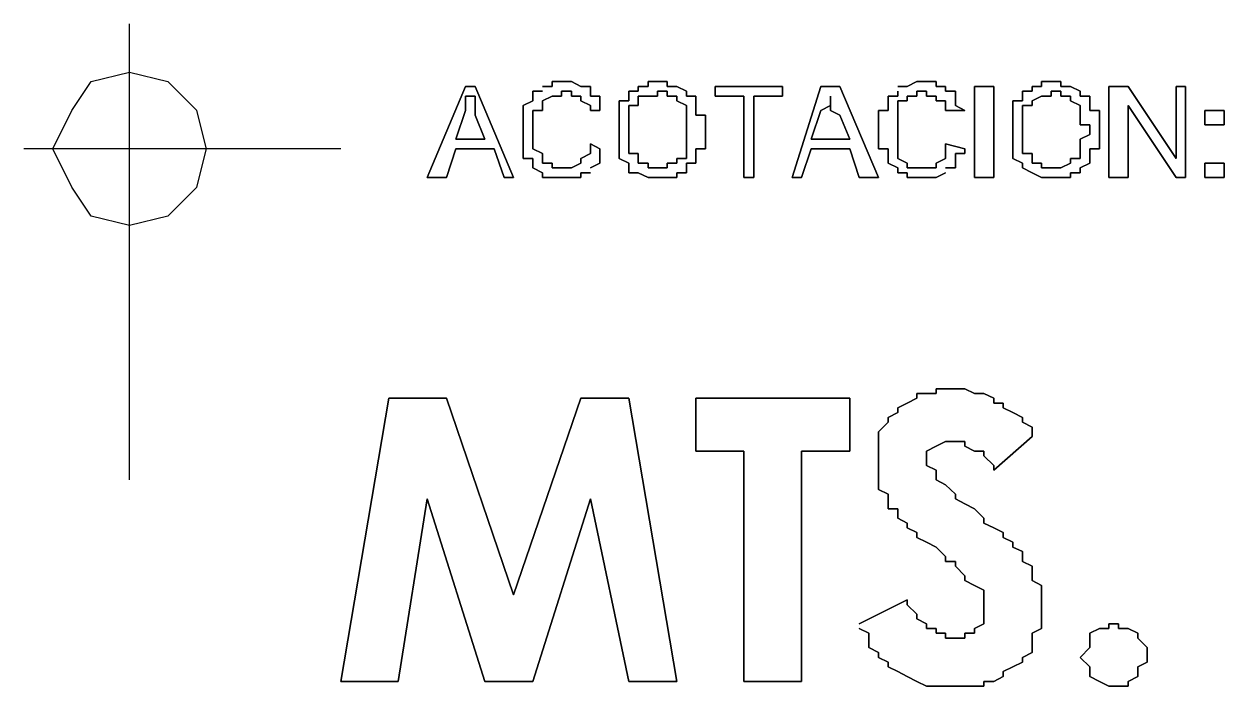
# Model space of a CAD drawing. Header units: metres. Extents: x 2.9 to 42.8, y 1.7 to 28.7.
# Drawn here: x 37.8037 to 38.2446, y 3.7483 to 3.9917 of the extents above; entities that cross this region are included whole.
import ezdxf

# ---------------------------------------------------------------- set-up
doc = ezdxf.new("R2010")
doc.units = ezdxf.units.M
doc.layers.add('AMARILLO', color=2, linetype='Continuous')
doc.layers.add('NEGRO', color=7, linetype='Continuous')

msp = doc.modelspace()

# ---------------------------------------------------------------- linework, layer by layer
at = {"layer": 'AMARILLO', "lineweight": -3}
for points in [[(37.8425, 3.8241), (37.8425, 3.9917)], [(37.8284, 3.9705), (37.8425, 3.974)], [(37.8425, 3.974), (37.8566, 3.9705)], [(37.8213, 3.9599), (37.8284, 3.9705)], [(37.8566, 3.9705), (37.8672, 3.9599)], [(37.8213, 3.9317), (37.8143, 3.9458), (37.8213, 3.9599)], [(37.8672, 3.9317), (37.8707, 3.9458), (37.8672, 3.9599)], [(37.9201, 3.9458), (37.8037, 3.9458)], [(37.8284, 3.9211), (37.8213, 3.9317)], [(37.8672, 3.9317), (37.8566, 3.9211)], [(37.8425, 3.9176), (37.8284, 3.9211)], [(37.8566, 3.9211), (37.8425, 3.9176)]]:
    msp.add_lwpolyline(points, dxfattribs=at)
at = {"layer": 'NEGRO', "lineweight": -3}
for points in [[(37.9659, 3.9687), (37.9518, 3.9352), (37.9659, 3.9687)], [(37.9695, 3.9687), (37.9659, 3.9687), (37.9695, 3.9687)], [(37.9836, 3.9352), (37.9695, 3.9687), (37.9836, 3.9352)], [(37.9977, 3.9687), (37.9942, 3.9687), (37.9977, 3.9687)], [(38.0012, 3.9705), (37.9977, 3.9705), (38.0012, 3.9705)], [(37.9977, 3.9705), (37.9977, 3.9687), (37.9977, 3.9705)], [(38.0048, 3.9705), (38.0012, 3.9705), (38.0048, 3.9705)], [(38.0083, 3.9687), (38.0048, 3.9705), (38.0083, 3.9687)], [(38.0118, 3.9687), (38.0083, 3.9687), (38.0118, 3.9687)], [(38.0118, 3.967), (38.0118, 3.9687), (38.0118, 3.967)], [(38.033, 3.9687), (38.0294, 3.9687), (38.033, 3.9687)], [(38.0294, 3.9687), (38.0294, 3.967), (38.0294, 3.9687)], [(38.0365, 3.9705), (38.033, 3.9705), (38.0365, 3.9705)], [(38.033, 3.9705), (38.033, 3.9687), (38.033, 3.9705)], [(38.04, 3.9705), (38.0365, 3.9705), (38.04, 3.9705)], [(38.04, 3.9687), (38.04, 3.9705), (38.04, 3.9687)], [(38.0436, 3.9687), (38.04, 3.9687), (38.0436, 3.9687)], [(38.0471, 3.967), (38.0436, 3.9687), (38.0471, 3.967)], [(38.0824, 3.9687), (38.0577, 3.9687), (38.0824, 3.9687)], [(38.0577, 3.9687), (38.0577, 3.9652), (38.0577, 3.9687)], [(38.0824, 3.9652), (38.0824, 3.9687), (38.0824, 3.9652)], [(38.0965, 3.9687), (38.0859, 3.9352), (38.0965, 3.9687)], [(38.1035, 3.9687), (38.0965, 3.9687), (38.1035, 3.9687)], [(38.1176, 3.9352), (38.1035, 3.9687), (38.1176, 3.9352)], [(38.1282, 3.9687), (38.1247, 3.9687), (38.1282, 3.9687)], [(38.1318, 3.9705), (38.1282, 3.9687), (38.1318, 3.9705)], [(38.1353, 3.9705), (38.1318, 3.9705), (38.1353, 3.9705)], [(38.1388, 3.9705), (38.1353, 3.9705), (38.1388, 3.9705)], [(38.1388, 3.9687), (38.1388, 3.9705), (38.1388, 3.9687)], [(38.1423, 3.9687), (38.1388, 3.9687), (38.1423, 3.9687)], [(38.1423, 3.967), (38.1423, 3.9687), (38.1423, 3.967)], [(38.16, 3.9687), (38.1529, 3.9687), (38.16, 3.9687)], [(38.1529, 3.9687), (38.1529, 3.9352), (38.1529, 3.9687)], [(38.16, 3.9352), (38.16, 3.9687), (38.16, 3.9352)], [(38.1776, 3.9687), (38.1741, 3.9687), (38.1776, 3.9687)], [(38.1741, 3.9687), (38.1741, 3.967), (38.1741, 3.9687)], [(38.1811, 3.9705), (38.1776, 3.9705), (38.1811, 3.9705)], [(38.1776, 3.9705), (38.1776, 3.9687), (38.1776, 3.9705)], [(38.1847, 3.9705), (38.1811, 3.9705), (38.1847, 3.9705)], [(38.1847, 3.9687), (38.1847, 3.9705), (38.1847, 3.9687)], [(38.1882, 3.9687), (38.1847, 3.9687), (38.1882, 3.9687)], [(38.1917, 3.967), (38.1882, 3.9687), (38.1917, 3.967)], [(38.2094, 3.9687), (38.2023, 3.9687), (38.2094, 3.9687)], [(38.2023, 3.9687), (38.2023, 3.9352), (38.2023, 3.9687)], [(38.227, 3.9423), (38.2094, 3.9687), (38.227, 3.9423)], [(38.2305, 3.9687), (38.227, 3.9687), (38.2305, 3.9687)], [(38.227, 3.9687), (38.227, 3.9423), (38.227, 3.9687)], [(38.2305, 3.9352), (38.2305, 3.9687), (38.2305, 3.9352)], [(37.9659, 3.9635), (37.9659, 3.9652), (37.9659, 3.9635)], [(37.9659, 3.9652), (37.9695, 3.9652), (37.9659, 3.9652)], [(37.9695, 3.9652), (37.9695, 3.9635), (37.9695, 3.9652)], [(37.9942, 3.967), (37.9906, 3.967), (37.9942, 3.967)], [(37.9906, 3.967), (37.9906, 3.9652), (37.9906, 3.967)], [(37.9906, 3.9652), (37.9906, 3.9635), (37.9906, 3.9652)], [(37.9942, 3.9635), (37.9977, 3.9652), (37.9942, 3.9635)], [(37.9977, 3.9652), (38.0012, 3.9652), (37.9977, 3.9652)], [(38.0012, 3.9652), (38.0012, 3.967), (38.0012, 3.9652)], [(38.0012, 3.967), (38.0048, 3.967), (38.0012, 3.967)], [(38.0048, 3.967), (38.0048, 3.9652), (38.0048, 3.967)], [(38.0048, 3.9652), (38.0083, 3.9652), (38.0048, 3.9652)], [(38.0083, 3.9652), (38.0083, 3.9635), (38.0083, 3.9652)], [(38.0118, 3.9652), (38.0118, 3.967), (38.0118, 3.9652)], [(38.0153, 3.9652), (38.0118, 3.9652), (38.0153, 3.9652)], [(38.0153, 3.9635), (38.0153, 3.9652), (38.0153, 3.9635)], [(38.0294, 3.967), (38.0259, 3.967), (38.0294, 3.967)], [(38.0259, 3.967), (38.0259, 3.9652), (38.0259, 3.967)], [(38.0259, 3.9652), (38.0259, 3.9635), (38.0259, 3.9652)], [(38.0294, 3.9635), (38.0294, 3.9652), (38.0294, 3.9635)], [(38.0294, 3.9652), (38.033, 3.9652), (38.0294, 3.9652)], [(38.033, 3.9652), (38.0365, 3.9652), (38.033, 3.9652)], [(38.0365, 3.9652), (38.0365, 3.967), (38.0365, 3.9652)], [(38.0365, 3.967), (38.04, 3.967), (38.0365, 3.967)], [(38.04, 3.967), (38.04, 3.9652), (38.04, 3.967)], [(38.04, 3.9652), (38.0436, 3.9652), (38.04, 3.9652)], [(38.0436, 3.9652), (38.0436, 3.9635), (38.0436, 3.9652)], [(38.0471, 3.9652), (38.0471, 3.967), (38.0471, 3.9652)], [(38.0506, 3.9652), (38.0471, 3.9652), (38.0506, 3.9652)], [(38.0506, 3.9635), (38.0506, 3.9652), (38.0506, 3.9635)], [(38.0577, 3.9652), (38.0682, 3.9652), (38.0577, 3.9652)], [(38.0682, 3.9652), (38.0682, 3.9352), (38.0682, 3.9652)], [(38.0718, 3.9352), (38.0718, 3.9652), (38.0718, 3.9352)], [(38.0718, 3.9652), (38.0824, 3.9652), (38.0718, 3.9652)], [(38.1, 3.9635), (38.1, 3.9652), (38.1, 3.9635)], [(38.1, 3.9652), (38.1, 3.9635), (38.1, 3.9652)], [(38.1247, 3.9652), (38.1212, 3.9652), (38.1247, 3.9652)], [(38.1212, 3.9652), (38.1212, 3.9635), (38.1212, 3.9652)], [(38.1247, 3.967), (38.1247, 3.9652), (38.1247, 3.967)], [(38.1282, 3.9635), (38.1282, 3.9652), (38.1282, 3.9635)], [(38.1282, 3.9652), (38.1318, 3.9652), (38.1282, 3.9652)], [(38.1318, 3.9652), (38.1318, 3.967), (38.1318, 3.9652)], [(38.1318, 3.967), (38.1353, 3.967), (38.1318, 3.967)], [(38.1353, 3.967), (38.1353, 3.9652), (38.1353, 3.967)], [(38.1353, 3.9652), (38.1388, 3.9652), (38.1353, 3.9652)], [(38.1388, 3.9652), (38.1388, 3.9635), (38.1388, 3.9652)], [(38.1459, 3.967), (38.1423, 3.967), (38.1459, 3.967)], [(38.1459, 3.9652), (38.1459, 3.967), (38.1459, 3.9652)], [(38.1459, 3.9635), (38.1459, 3.9652), (38.1459, 3.9635)], [(38.1741, 3.967), (38.1706, 3.967), (38.1741, 3.967)], [(38.1706, 3.967), (38.1706, 3.9652), (38.1706, 3.967)], [(38.1706, 3.9652), (38.1706, 3.9635), (38.1706, 3.9652)], [(38.1741, 3.9635), (38.1776, 3.9652), (38.1741, 3.9635)], [(38.1776, 3.9652), (38.1811, 3.9652), (38.1776, 3.9652)], [(38.1811, 3.9652), (38.1811, 3.967), (38.1811, 3.9652)], [(38.1811, 3.967), (38.1847, 3.967), (38.1811, 3.967)], [(38.1847, 3.967), (38.1847, 3.9652), (38.1847, 3.967)], [(38.1847, 3.9652), (38.1882, 3.9652), (38.1847, 3.9652)], [(38.1882, 3.9652), (38.1882, 3.9635), (38.1882, 3.9652)], [(38.1917, 3.9652), (38.1917, 3.967), (38.1917, 3.9652)], [(38.1953, 3.9652), (38.1917, 3.9652), (38.1953, 3.9652)], [(38.1953, 3.9635), (38.1953, 3.9652), (38.1953, 3.9635)], [(37.9624, 3.9493), (37.9659, 3.9599), (37.9624, 3.9493)], [(37.9659, 3.9617), (37.9659, 3.9635), (37.9659, 3.9617)], [(37.9659, 3.9599), (37.9659, 3.9617), (37.9659, 3.9599)], [(37.9695, 3.9635), (37.9695, 3.9617), (37.9695, 3.9635)], [(37.9695, 3.9617), (37.9695, 3.9599), (37.9695, 3.9617)], [(37.9695, 3.9599), (37.9695, 3.9582), (37.9695, 3.9599)], [(37.9906, 3.9635), (37.9871, 3.9617), (37.9906, 3.9635)], [(37.9871, 3.9617), (37.9871, 3.9599), (37.9871, 3.9617)], [(37.9871, 3.9599), (37.9871, 3.9582), (37.9871, 3.9599)], [(37.9906, 3.9582), (37.9906, 3.9599), (37.9906, 3.9582)], [(37.9906, 3.9599), (37.9942, 3.9599), (37.9906, 3.9599)], [(37.9942, 3.9617), (37.9942, 3.9635), (37.9942, 3.9617)], [(37.9942, 3.9599), (37.9942, 3.9617), (37.9942, 3.9599)], [(38.0083, 3.9635), (38.0118, 3.9617), (38.0083, 3.9635)], [(38.0118, 3.9617), (38.0118, 3.9599), (38.0118, 3.9617)], [(38.0118, 3.9599), (38.0153, 3.9599), (38.0118, 3.9599)], [(38.0153, 3.9617), (38.0153, 3.9635), (38.0153, 3.9617)], [(38.0153, 3.9599), (38.0153, 3.9617), (38.0153, 3.9599)], [(38.0259, 3.9635), (38.0224, 3.9635), (38.0259, 3.9635)], [(38.0224, 3.9635), (38.0224, 3.9617), (38.0224, 3.9635)], [(38.0224, 3.9617), (38.0224, 3.9599), (38.0224, 3.9617)], [(38.0224, 3.9599), (38.0224, 3.9582), (38.0224, 3.9599)], [(38.0259, 3.9599), (38.0259, 3.9617), (38.0259, 3.9599)], [(38.0259, 3.9617), (38.0294, 3.9617), (38.0259, 3.9617)], [(38.0259, 3.9582), (38.0259, 3.9599), (38.0259, 3.9582)], [(38.0294, 3.9617), (38.0294, 3.9635), (38.0294, 3.9617)], [(38.0436, 3.9635), (38.0471, 3.9617), (38.0436, 3.9635)], [(38.0471, 3.9617), (38.0471, 3.9599), (38.0471, 3.9617)], [(38.0471, 3.9599), (38.0471, 3.9582), (38.0471, 3.9599)], [(38.0506, 3.9617), (38.0506, 3.9635), (38.0506, 3.9617)], [(38.0506, 3.9599), (38.0506, 3.9617), (38.0506, 3.9599)], [(38.0506, 3.9582), (38.0506, 3.9599), (38.0506, 3.9582)], [(38.0929, 3.9493), (38.0965, 3.9599), (38.0929, 3.9493)], [(38.0965, 3.9599), (38.1, 3.9617), (38.0965, 3.9599)], [(38.1, 3.9617), (38.1, 3.9635), (38.1, 3.9617)], [(38.1, 3.9635), (38.1, 3.9617), (38.1, 3.9635)], [(38.1, 3.9617), (38.1, 3.9599), (38.1, 3.9617)], [(38.1, 3.9599), (38.1035, 3.9582), (38.1, 3.9599)], [(38.1212, 3.9599), (38.1176, 3.9599), (38.1212, 3.9599)], [(38.1176, 3.9599), (38.1176, 3.9582), (38.1176, 3.9599)], [(38.1212, 3.9635), (38.1212, 3.9617), (38.1212, 3.9635)], [(38.1212, 3.9617), (38.1212, 3.9599), (38.1212, 3.9617)], [(38.1247, 3.9617), (38.1247, 3.9635), (38.1247, 3.9617)], [(38.1247, 3.9635), (38.1282, 3.9635), (38.1247, 3.9635)], [(38.1247, 3.9599), (38.1247, 3.9617), (38.1247, 3.9599)], [(38.1247, 3.9582), (38.1247, 3.9599), (38.1247, 3.9582)], [(38.1388, 3.9635), (38.1423, 3.9635), (38.1388, 3.9635)], [(38.1423, 3.9635), (38.1423, 3.9617), (38.1423, 3.9635)], [(38.1423, 3.9617), (38.1423, 3.9599), (38.1423, 3.9617)], [(38.1423, 3.9599), (38.1494, 3.9599), (38.1423, 3.9599)], [(38.1459, 3.9617), (38.1459, 3.9635), (38.1459, 3.9617)], [(38.1494, 3.9599), (38.1459, 3.9617), (38.1494, 3.9599)], [(38.1706, 3.9635), (38.167, 3.9635), (38.1706, 3.9635)], [(38.167, 3.9635), (38.167, 3.9617), (38.167, 3.9635)], [(38.167, 3.9617), (38.167, 3.9599), (38.167, 3.9617)], [(38.167, 3.9599), (38.167, 3.9582), (38.167, 3.9599)], [(38.1706, 3.9599), (38.1706, 3.9617), (38.1706, 3.9599)], [(38.1706, 3.9617), (38.1741, 3.9617), (38.1706, 3.9617)], [(38.1706, 3.9582), (38.1706, 3.9599), (38.1706, 3.9582)], [(38.1741, 3.9617), (38.1741, 3.9635), (38.1741, 3.9617)], [(38.1882, 3.9635), (38.1917, 3.9617), (38.1882, 3.9635)], [(38.1917, 3.9617), (38.1917, 3.9599), (38.1917, 3.9617)], [(38.1917, 3.9599), (38.1917, 3.9582), (38.1917, 3.9599)], [(38.1953, 3.9617), (38.1953, 3.9635), (38.1953, 3.9617)], [(38.1953, 3.9599), (38.1953, 3.9617), (38.1953, 3.9599)], [(38.1988, 3.9599), (38.1953, 3.9599), (38.1988, 3.9599)], [(38.1988, 3.9582), (38.1988, 3.9599), (38.1988, 3.9582)], [(38.2094, 3.9352), (38.2094, 3.9617), (38.2094, 3.9352)], [(38.2094, 3.9617), (38.227, 3.9352), (38.2094, 3.9617)], [(38.2446, 3.9599), (38.2376, 3.9599), (38.2446, 3.9599)], [(38.2376, 3.9599), (38.2376, 3.9546), (38.2376, 3.9599)], [(38.2446, 3.9546), (38.2446, 3.9599), (38.2446, 3.9546)], [(37.9695, 3.9582), (37.973, 3.9493), (37.9695, 3.9582)], [(37.9871, 3.9582), (37.9871, 3.9564), (37.9871, 3.9582)], [(37.9871, 3.9564), (37.9871, 3.9546), (37.9871, 3.9564)], [(37.9906, 3.9564), (37.9906, 3.9582), (37.9906, 3.9564)], [(37.9906, 3.9546), (37.9906, 3.9564), (37.9906, 3.9546)], [(38.0224, 3.9582), (38.0224, 3.9564), (38.0224, 3.9582)], [(38.0224, 3.9564), (38.0224, 3.9546), (38.0224, 3.9564)], [(38.0259, 3.9564), (38.0259, 3.9582), (38.0259, 3.9564)], [(38.0259, 3.9546), (38.0259, 3.9564), (38.0259, 3.9546)], [(38.0471, 3.9582), (38.0471, 3.9564), (38.0471, 3.9582)], [(38.0471, 3.9564), (38.0471, 3.9546), (38.0471, 3.9564)], [(38.0541, 3.9582), (38.0506, 3.9582), (38.0541, 3.9582)], [(38.0541, 3.9564), (38.0541, 3.9582), (38.0541, 3.9564)], [(38.0541, 3.9546), (38.0541, 3.9564), (38.0541, 3.9546)], [(38.1035, 3.9582), (38.1071, 3.9493), (38.1035, 3.9582)], [(38.1176, 3.9582), (38.1176, 3.9564), (38.1176, 3.9582)], [(38.1176, 3.9564), (38.1176, 3.9546), (38.1176, 3.9564)], [(38.1247, 3.9564), (38.1247, 3.9582), (38.1247, 3.9564)], [(38.1247, 3.9546), (38.1247, 3.9564), (38.1247, 3.9546)], [(38.167, 3.9582), (38.167, 3.9564), (38.167, 3.9582)], [(38.167, 3.9564), (38.167, 3.9546), (38.167, 3.9564)], [(38.1706, 3.9564), (38.1706, 3.9582), (38.1706, 3.9564)], [(38.1706, 3.9546), (38.1706, 3.9564), (38.1706, 3.9546)], [(38.1917, 3.9582), (38.1917, 3.9564), (38.1917, 3.9582)], [(38.1917, 3.9564), (38.1917, 3.9546), (38.1917, 3.9564)], [(38.1988, 3.9564), (38.1988, 3.9582), (38.1988, 3.9564)], [(38.1988, 3.9546), (38.1988, 3.9564), (38.1988, 3.9546)], [(37.9871, 3.9546), (37.9871, 3.9529), (37.9871, 3.9546)], [(37.9871, 3.9529), (37.9871, 3.9511), (37.9871, 3.9529)], [(37.9871, 3.9511), (37.9871, 3.9493), (37.9871, 3.9511)], [(37.9906, 3.9529), (37.9906, 3.9546), (37.9906, 3.9529)], [(37.9906, 3.9511), (37.9906, 3.9529), (37.9906, 3.9511)], [(37.9906, 3.9493), (37.9906, 3.9511), (37.9906, 3.9493)], [(38.0224, 3.9546), (38.0224, 3.9529), (38.0224, 3.9546)], [(38.0224, 3.9529), (38.0224, 3.9511), (38.0224, 3.9529)], [(38.0224, 3.9511), (38.0224, 3.9493), (38.0224, 3.9511)], [(38.0259, 3.9529), (38.0259, 3.9546), (38.0259, 3.9529)], [(38.0259, 3.9511), (38.0259, 3.9529), (38.0259, 3.9511)], [(38.0259, 3.9493), (38.0259, 3.9511), (38.0259, 3.9493)], [(38.0471, 3.9546), (38.0471, 3.9529), (38.0471, 3.9546)], [(38.0471, 3.9529), (38.0471, 3.9511), (38.0471, 3.9529)], [(38.0471, 3.9511), (38.0471, 3.9493), (38.0471, 3.9511)], [(38.0541, 3.9529), (38.0541, 3.9546), (38.0541, 3.9529)], [(38.0541, 3.9511), (38.0541, 3.9529), (38.0541, 3.9511)], [(38.0541, 3.9493), (38.0541, 3.9511), (38.0541, 3.9493)], [(38.1176, 3.9546), (38.1176, 3.9529), (38.1176, 3.9546)], [(38.1176, 3.9529), (38.1176, 3.9511), (38.1176, 3.9529)], [(38.1176, 3.9511), (38.1176, 3.9493), (38.1176, 3.9511)], [(38.1247, 3.9529), (38.1247, 3.9546), (38.1247, 3.9529)], [(38.1247, 3.9511), (38.1247, 3.9529), (38.1247, 3.9511)], [(38.1247, 3.9493), (38.1247, 3.9511), (38.1247, 3.9493)], [(38.167, 3.9546), (38.167, 3.9529), (38.167, 3.9546)], [(38.167, 3.9529), (38.167, 3.9511), (38.167, 3.9529)], [(38.167, 3.9511), (38.167, 3.9493), (38.167, 3.9511)], [(38.1706, 3.9529), (38.1706, 3.9546), (38.1706, 3.9529)], [(38.1706, 3.9511), (38.1706, 3.9529), (38.1706, 3.9511)], [(38.1706, 3.9493), (38.1706, 3.9511), (38.1706, 3.9493)], [(38.1917, 3.9546), (38.1953, 3.9546), (38.1917, 3.9546)], [(38.1953, 3.9511), (38.1917, 3.9493), (38.1953, 3.9511)], [(38.1953, 3.9546), (38.1953, 3.9529), (38.1953, 3.9546)], [(38.1953, 3.9529), (38.1953, 3.9511), (38.1953, 3.9529)], [(38.1988, 3.9529), (38.1988, 3.9546), (38.1988, 3.9529)], [(38.1988, 3.9511), (38.1988, 3.9529), (38.1988, 3.9511)], [(38.1988, 3.9493), (38.1988, 3.9511), (38.1988, 3.9493)], [(38.2376, 3.9546), (38.2446, 3.9546), (38.2376, 3.9546)], [(37.973, 3.9493), (37.9624, 3.9493), (37.973, 3.9493)], [(37.9871, 3.9493), (37.9871, 3.9476), (37.9871, 3.9493)], [(37.9871, 3.9476), (37.9871, 3.9458), (37.9871, 3.9476)], [(37.9906, 3.9476), (37.9906, 3.9493), (37.9906, 3.9476)], [(37.9906, 3.9458), (37.9906, 3.9476), (37.9906, 3.9458)], [(38.0118, 3.9476), (38.0118, 3.9458), (38.0118, 3.9476)], [(38.0153, 3.9458), (38.0118, 3.9476), (38.0153, 3.9458)], [(38.0224, 3.9493), (38.0224, 3.9476), (38.0224, 3.9493)], [(38.0224, 3.9476), (38.0224, 3.9458), (38.0224, 3.9476)], [(38.0259, 3.9476), (38.0259, 3.9493), (38.0259, 3.9476)], [(38.0259, 3.9458), (38.0259, 3.9476), (38.0259, 3.9458)], [(38.0471, 3.9493), (38.0471, 3.9476), (38.0471, 3.9493)], [(38.0471, 3.9476), (38.0471, 3.9458), (38.0471, 3.9476)], [(38.0541, 3.9476), (38.0541, 3.9493), (38.0541, 3.9476)], [(38.0541, 3.9458), (38.0541, 3.9476), (38.0541, 3.9458)], [(38.1071, 3.9493), (38.0929, 3.9493), (38.1071, 3.9493)], [(38.1176, 3.9493), (38.1176, 3.9476), (38.1176, 3.9493)], [(38.1176, 3.9476), (38.1176, 3.9458), (38.1176, 3.9476)], [(38.1247, 3.9476), (38.1247, 3.9493), (38.1247, 3.9476)], [(38.1247, 3.9458), (38.1247, 3.9476), (38.1247, 3.9458)], [(38.1423, 3.9476), (38.1423, 3.9458), (38.1423, 3.9476)], [(38.1494, 3.9458), (38.1423, 3.9476), (38.1494, 3.9458)], [(38.167, 3.9493), (38.167, 3.9476), (38.167, 3.9493)], [(38.167, 3.9476), (38.167, 3.9458), (38.167, 3.9476)], [(38.1706, 3.9476), (38.1706, 3.9493), (38.1706, 3.9476)], [(38.1706, 3.9458), (38.1706, 3.9476), (38.1706, 3.9458)], [(38.1917, 3.9493), (38.1917, 3.9476), (38.1917, 3.9493)], [(38.1917, 3.9476), (38.1917, 3.9458), (38.1917, 3.9476)], [(38.1988, 3.9476), (38.1988, 3.9493), (38.1988, 3.9476)], [(38.1988, 3.9458), (38.1988, 3.9476), (38.1988, 3.9458)], [(37.9589, 3.9352), (37.9624, 3.9458), (37.9589, 3.9352)], [(37.9624, 3.9458), (37.9765, 3.9458), (37.9624, 3.9458)], [(37.9765, 3.9458), (37.9801, 3.9352), (37.9765, 3.9458)], [(37.9871, 3.9458), (37.9871, 3.9441), (37.9871, 3.9458)], [(37.9871, 3.9441), (37.9871, 3.9423), (37.9871, 3.9441)], [(37.9871, 3.9423), (37.9906, 3.9423), (37.9871, 3.9423)], [(37.9942, 3.9441), (37.9906, 3.9458), (37.9942, 3.9441)], [(37.9906, 3.9423), (37.9906, 3.9405), (37.9906, 3.9423)], [(37.9942, 3.9423), (37.9942, 3.9441), (37.9942, 3.9423)], [(37.9942, 3.9405), (37.9942, 3.9423), (37.9942, 3.9405)], [(38.0118, 3.9441), (38.0083, 3.9423), (38.0118, 3.9441)], [(38.0083, 3.9423), (38.0083, 3.9405), (38.0083, 3.9423)], [(38.0118, 3.9458), (38.0118, 3.9441), (38.0118, 3.9458)], [(38.0153, 3.9441), (38.0153, 3.9458), (38.0153, 3.9441)], [(38.0153, 3.9423), (38.0153, 3.9441), (38.0153, 3.9423)], [(38.0153, 3.9405), (38.0153, 3.9423), (38.0153, 3.9405)], [(38.0224, 3.9458), (38.0224, 3.9441), (38.0224, 3.9458)], [(38.0224, 3.9441), (38.0224, 3.9423), (38.0224, 3.9441)], [(38.0224, 3.9423), (38.0259, 3.9405), (38.0224, 3.9423)], [(38.0259, 3.9441), (38.0259, 3.9458), (38.0259, 3.9441)], [(38.0294, 3.9441), (38.0259, 3.9441), (38.0294, 3.9441)], [(38.0294, 3.9423), (38.0294, 3.9441), (38.0294, 3.9423)], [(38.0294, 3.9405), (38.0294, 3.9423), (38.0294, 3.9405)], [(38.0471, 3.9423), (38.0436, 3.9423), (38.0471, 3.9423)], [(38.0436, 3.9423), (38.0436, 3.9405), (38.0436, 3.9423)], [(38.0471, 3.9458), (38.0471, 3.9441), (38.0471, 3.9458)], [(38.0471, 3.9441), (38.0471, 3.9423), (38.0471, 3.9441)], [(38.0506, 3.9441), (38.0506, 3.9458), (38.0506, 3.9441)], [(38.0506, 3.9458), (38.0541, 3.9458), (38.0506, 3.9458)], [(38.0506, 3.9423), (38.0506, 3.9441), (38.0506, 3.9423)], [(38.0506, 3.9405), (38.0506, 3.9423), (38.0506, 3.9405)], [(38.0894, 3.9352), (38.0929, 3.9458), (38.0894, 3.9352)], [(38.0929, 3.9458), (38.1071, 3.9458), (38.0929, 3.9458)], [(38.1071, 3.9458), (38.1106, 3.9352), (38.1071, 3.9458)], [(38.1176, 3.9458), (38.1212, 3.9458), (38.1176, 3.9458)], [(38.1212, 3.9458), (38.1212, 3.9441), (38.1212, 3.9458)], [(38.1212, 3.9441), (38.1212, 3.9423), (38.1212, 3.9441)], [(38.1212, 3.9423), (38.1212, 3.9405), (38.1212, 3.9423)], [(38.1247, 3.9441), (38.1247, 3.9458), (38.1247, 3.9441)], [(38.1247, 3.9423), (38.1247, 3.9441), (38.1247, 3.9423)], [(38.1282, 3.9405), (38.1247, 3.9423), (38.1282, 3.9405)], [(38.1423, 3.9423), (38.1388, 3.9405), (38.1423, 3.9423)], [(38.1423, 3.9458), (38.1423, 3.9441), (38.1423, 3.9458)], [(38.1423, 3.9441), (38.1423, 3.9423), (38.1423, 3.9441)], [(38.1459, 3.9423), (38.1459, 3.9441), (38.1459, 3.9423)], [(38.1459, 3.9441), (38.1494, 3.9441), (38.1459, 3.9441)], [(38.1459, 3.9405), (38.1459, 3.9423), (38.1459, 3.9405)], [(38.1494, 3.9441), (38.1494, 3.9458), (38.1494, 3.9441)], [(38.167, 3.9458), (38.167, 3.9441), (38.167, 3.9458)], [(38.167, 3.9441), (38.167, 3.9423), (38.167, 3.9441)], [(38.167, 3.9423), (38.1706, 3.9405), (38.167, 3.9423)], [(38.1706, 3.9441), (38.1706, 3.9458), (38.1706, 3.9441)], [(38.1741, 3.9441), (38.1706, 3.9441), (38.1741, 3.9441)], [(38.1741, 3.9423), (38.1741, 3.9441), (38.1741, 3.9423)], [(38.1741, 3.9405), (38.1741, 3.9423), (38.1741, 3.9405)], [(38.1917, 3.9423), (38.1882, 3.9423), (38.1917, 3.9423)], [(38.1882, 3.9423), (38.1882, 3.9405), (38.1882, 3.9423)], [(38.1917, 3.9458), (38.1917, 3.9441), (38.1917, 3.9458)], [(38.1917, 3.9441), (38.1917, 3.9423), (38.1917, 3.9441)], [(38.1953, 3.9441), (38.1953, 3.9458), (38.1953, 3.9441)], [(38.1953, 3.9458), (38.1988, 3.9458), (38.1953, 3.9458)], [(38.1953, 3.9423), (38.1953, 3.9441), (38.1953, 3.9423)], [(38.1953, 3.9405), (38.1953, 3.9423), (38.1953, 3.9405)], [(37.9906, 3.9405), (37.9906, 3.9388), (37.9906, 3.9405)], [(37.9906, 3.9388), (37.9942, 3.937), (37.9906, 3.9388)], [(37.9977, 3.9405), (37.9942, 3.9405), (37.9977, 3.9405)], [(37.9977, 3.9388), (37.9977, 3.9405), (37.9977, 3.9388)], [(38.0012, 3.9388), (37.9977, 3.9388), (38.0012, 3.9388)], [(38.0048, 3.9388), (38.0012, 3.9388), (38.0048, 3.9388)], [(38.0083, 3.9405), (38.0048, 3.9388), (38.0083, 3.9405)], [(38.0118, 3.9388), (38.0153, 3.9405), (38.0118, 3.9388)], [(38.0259, 3.9405), (38.0259, 3.9388), (38.0259, 3.9405)], [(38.0259, 3.9388), (38.0259, 3.937), (38.0259, 3.9388)], [(38.033, 3.9405), (38.0294, 3.9405), (38.033, 3.9405)], [(38.033, 3.9388), (38.033, 3.9405), (38.033, 3.9388)], [(38.0365, 3.9388), (38.033, 3.9388), (38.0365, 3.9388)], [(38.04, 3.9388), (38.0365, 3.9388), (38.04, 3.9388)], [(38.0436, 3.9405), (38.04, 3.9405), (38.0436, 3.9405)], [(38.04, 3.9405), (38.04, 3.9388), (38.04, 3.9405)], [(38.0471, 3.9388), (38.0471, 3.9405), (38.0471, 3.9388)], [(38.0471, 3.9405), (38.0506, 3.9405), (38.0471, 3.9405)], [(38.0471, 3.937), (38.0471, 3.9388), (38.0471, 3.937)], [(38.1212, 3.9405), (38.1247, 3.9388), (38.1212, 3.9405)], [(38.1247, 3.9388), (38.1247, 3.937), (38.1247, 3.9388)], [(38.1282, 3.9388), (38.1282, 3.9405), (38.1282, 3.9388)], [(38.1318, 3.9388), (38.1282, 3.9388), (38.1318, 3.9388)], [(38.1353, 3.9388), (38.1318, 3.9388), (38.1353, 3.9388)], [(38.1388, 3.9388), (38.1353, 3.9388), (38.1388, 3.9388)], [(38.1388, 3.9405), (38.1388, 3.9388), (38.1388, 3.9405)], [(38.1423, 3.9388), (38.1459, 3.9388), (38.1423, 3.9388)], [(38.1459, 3.9388), (38.1459, 3.9405), (38.1459, 3.9388)], [(38.1706, 3.9405), (38.1706, 3.9388), (38.1706, 3.9405)], [(38.1706, 3.9388), (38.1741, 3.937), (38.1706, 3.9388)], [(38.1776, 3.9405), (38.1741, 3.9405), (38.1776, 3.9405)], [(38.1776, 3.9388), (38.1776, 3.9405), (38.1776, 3.9388)], [(38.1811, 3.9388), (38.1776, 3.9388), (38.1811, 3.9388)], [(38.1847, 3.9388), (38.1811, 3.9388), (38.1847, 3.9388)], [(38.1882, 3.9405), (38.1847, 3.9388), (38.1882, 3.9405)], [(38.1917, 3.9388), (38.1953, 3.9405), (38.1917, 3.9388)], [(38.1917, 3.937), (38.1917, 3.9388), (38.1917, 3.937)], [(38.2446, 3.9405), (38.2376, 3.9405), (38.2446, 3.9405)], [(38.2376, 3.9405), (38.2376, 3.9352), (38.2376, 3.9405)], [(38.2446, 3.9352), (38.2446, 3.9405), (38.2446, 3.9352)], [(37.9518, 3.9352), (37.9589, 3.9352), (37.9518, 3.9352)], [(37.9801, 3.9352), (37.9836, 3.9352), (37.9801, 3.9352)], [(37.9942, 3.937), (37.9942, 3.9352), (37.9942, 3.937)], [(37.9942, 3.9352), (37.9977, 3.9352), (37.9942, 3.9352)], [(37.9977, 3.9352), (38.0012, 3.9352), (37.9977, 3.9352)], [(38.0012, 3.9352), (38.0048, 3.9352), (38.0012, 3.9352)], [(38.0048, 3.9352), (38.0083, 3.9352), (38.0048, 3.9352)], [(38.0083, 3.9352), (38.0083, 3.937), (38.0083, 3.9352)], [(38.0083, 3.937), (38.0118, 3.937), (38.0083, 3.937)], [(38.0259, 3.937), (38.0294, 3.937), (38.0259, 3.937)], [(38.0294, 3.937), (38.033, 3.9352), (38.0294, 3.937)], [(38.033, 3.9352), (38.0365, 3.9352), (38.033, 3.9352)], [(38.0365, 3.9352), (38.04, 3.9352), (38.0365, 3.9352)], [(38.04, 3.9352), (38.0436, 3.9352), (38.04, 3.9352)], [(38.0436, 3.9352), (38.0436, 3.937), (38.0436, 3.9352)], [(38.0436, 3.937), (38.0471, 3.937), (38.0436, 3.937)], [(38.0682, 3.9352), (38.0718, 3.9352), (38.0682, 3.9352)], [(38.0859, 3.9352), (38.0894, 3.9352), (38.0859, 3.9352)], [(38.1106, 3.9352), (38.1176, 3.9352), (38.1106, 3.9352)], [(38.1247, 3.937), (38.1282, 3.937), (38.1247, 3.937)], [(38.1282, 3.937), (38.1282, 3.9352), (38.1282, 3.937)], [(38.1282, 3.9352), (38.1318, 3.9352), (38.1282, 3.9352)], [(38.1318, 3.9352), (38.1353, 3.9352), (38.1318, 3.9352)], [(38.1353, 3.9352), (38.1388, 3.9352), (38.1353, 3.9352)], [(38.1388, 3.9352), (38.1423, 3.937), (38.1388, 3.9352)], [(38.1529, 3.9352), (38.16, 3.9352), (38.1529, 3.9352)], [(38.1741, 3.937), (38.1776, 3.9352), (38.1741, 3.937)], [(38.1776, 3.9352), (38.1811, 3.9352), (38.1776, 3.9352)], [(38.1811, 3.9352), (38.1847, 3.9352), (38.1811, 3.9352)], [(38.1847, 3.9352), (38.1882, 3.9352), (38.1847, 3.9352)], [(38.1882, 3.9352), (38.1882, 3.937), (38.1882, 3.9352)], [(38.1882, 3.937), (38.1917, 3.937), (38.1882, 3.937)], [(38.2023, 3.9352), (38.2094, 3.9352), (38.2023, 3.9352)], [(38.227, 3.9352), (38.2305, 3.9352), (38.227, 3.9352)], [(38.2376, 3.9352), (38.2446, 3.9352), (38.2376, 3.9352)], [(37.9377, 3.8541), (37.9201, 3.75), (37.9377, 3.8541)], [(37.9589, 3.8541), (37.9377, 3.8541), (37.9589, 3.8541)], [(37.9836, 3.7818), (37.9589, 3.8541), (37.9836, 3.7818)], [(38.0083, 3.8541), (37.9836, 3.7818), (38.0083, 3.8541)], [(38.0259, 3.8541), (38.0083, 3.8541), (38.0259, 3.8541)], [(38.0436, 3.75), (38.0259, 3.8541), (38.0436, 3.75)], [(38.0506, 3.8541), (38.0506, 3.8347), (38.0506, 3.8541)], [(38.1071, 3.8541), (38.0506, 3.8541), (38.1071, 3.8541)], [(38.1071, 3.8347), (38.1071, 3.8541), (38.1071, 3.8347)], [(38.1318, 3.8541), (38.1282, 3.8523), (38.1318, 3.8541)], [(38.1353, 3.8559), (38.1318, 3.8559), (38.1353, 3.8559)], [(38.1318, 3.8559), (38.1318, 3.8541), (38.1318, 3.8559)], [(38.1388, 3.8559), (38.1353, 3.8559), (38.1388, 3.8559)], [(38.1423, 3.8576), (38.1388, 3.8576), (38.1423, 3.8576)], [(38.1388, 3.8576), (38.1388, 3.8559), (38.1388, 3.8576)], [(38.1459, 3.8576), (38.1423, 3.8576), (38.1459, 3.8576)], [(38.1494, 3.8576), (38.1459, 3.8576), (38.1494, 3.8576)], [(38.1529, 3.8559), (38.1494, 3.8576), (38.1529, 3.8559)], [(38.1564, 3.8559), (38.1529, 3.8559), (38.1564, 3.8559)], [(38.16, 3.8541), (38.1564, 3.8559), (38.16, 3.8541)], [(38.16, 3.8523), (38.16, 3.8541), (38.16, 3.8523)], [(38.1282, 3.8523), (38.1247, 3.8506), (38.1282, 3.8523)], [(38.1247, 3.8506), (38.1247, 3.8488), (38.1247, 3.8506)], [(38.1635, 3.8523), (38.16, 3.8523), (38.1635, 3.8523)], [(38.1635, 3.8506), (38.1635, 3.8523), (38.1635, 3.8506)], [(38.167, 3.8488), (38.1635, 3.8506), (38.167, 3.8488)], [(38.1212, 3.8453), (38.1176, 3.8418), (38.1212, 3.8453)], [(38.1247, 3.8488), (38.1212, 3.847), (38.1247, 3.8488)], [(38.1212, 3.847), (38.1212, 3.8453), (38.1212, 3.847)], [(38.1706, 3.847), (38.167, 3.8488), (38.1706, 3.847)], [(38.1706, 3.8453), (38.1706, 3.847), (38.1706, 3.8453)], [(38.1741, 3.8435), (38.1706, 3.8453), (38.1741, 3.8435)], [(38.1176, 3.8418), (38.1176, 3.84), (38.1176, 3.8418)], [(38.1741, 3.84), (38.1741, 3.8435), (38.1741, 3.84)], [(38.1176, 3.84), (38.1176, 3.8382), (38.1176, 3.84)], [(38.1176, 3.8382), (38.1176, 3.8365), (38.1176, 3.8382)], [(38.1176, 3.8365), (38.1176, 3.8329), (38.1176, 3.8365)], [(38.1353, 3.8347), (38.1388, 3.8365), (38.1353, 3.8347)], [(38.1388, 3.8365), (38.1423, 3.8382), (38.1388, 3.8365)], [(38.1423, 3.8382), (38.1459, 3.8382), (38.1423, 3.8382)], [(38.1459, 3.8382), (38.1494, 3.8382), (38.1459, 3.8382)], [(38.1494, 3.8382), (38.1494, 3.8365), (38.1494, 3.8382)], [(38.1494, 3.8365), (38.1529, 3.8347), (38.1494, 3.8365)], [(38.16, 3.8276), (38.1741, 3.84), (38.16, 3.8276)], [(38.0506, 3.8347), (38.0682, 3.8347), (38.0506, 3.8347)], [(38.0682, 3.8347), (38.0682, 3.75), (38.0682, 3.8347)], [(38.0894, 3.75), (38.0894, 3.8347), (38.0894, 3.75)], [(38.0894, 3.8347), (38.1071, 3.8347), (38.0894, 3.8347)], [(38.1176, 3.8329), (38.1176, 3.8312), (38.1176, 3.8329)], [(38.1353, 3.8329), (38.1353, 3.8347), (38.1353, 3.8329)], [(38.1353, 3.8312), (38.1353, 3.8329), (38.1353, 3.8312)], [(38.1529, 3.8347), (38.1564, 3.8347), (38.1529, 3.8347)], [(38.1564, 3.8347), (38.1564, 3.8329), (38.1564, 3.8347)], [(38.1564, 3.8329), (38.16, 3.8294), (38.1564, 3.8329)], [(38.1176, 3.8312), (38.1176, 3.8294), (38.1176, 3.8312)], [(38.1176, 3.8294), (38.1176, 3.8276), (38.1176, 3.8294)], [(38.1176, 3.8276), (38.1176, 3.8259), (38.1176, 3.8276)], [(38.1353, 3.8294), (38.1353, 3.8312), (38.1353, 3.8294)], [(38.1388, 3.8276), (38.1353, 3.8294), (38.1388, 3.8276)], [(38.1388, 3.8259), (38.1388, 3.8276), (38.1388, 3.8259)], [(38.16, 3.8294), (38.16, 3.8276), (38.16, 3.8294)], [(38.1176, 3.8259), (38.1176, 3.8223), (38.1176, 3.8259)], [(38.1388, 3.8241), (38.1388, 3.8259), (38.1388, 3.8241)], [(38.1423, 3.8223), (38.1388, 3.8241), (38.1423, 3.8223)], [(38.1176, 3.8223), (38.1176, 3.8206), (38.1176, 3.8223)], [(38.1176, 3.8206), (38.1212, 3.8188), (38.1176, 3.8206)], [(38.1212, 3.8188), (38.1212, 3.8153), (38.1212, 3.8188)], [(38.1459, 3.8188), (38.1423, 3.8223), (38.1459, 3.8188)], [(38.1459, 3.8171), (38.1459, 3.8188), (38.1459, 3.8171)], [(37.9412, 3.75), (37.9518, 3.8171), (37.9412, 3.75)], [(37.9518, 3.8171), (37.973, 3.75), (37.9518, 3.8171)], [(37.9906, 3.75), (38.0118, 3.8171), (37.9906, 3.75)], [(38.0118, 3.8171), (38.0259, 3.75), (38.0118, 3.8171)], [(38.1212, 3.8153), (38.1212, 3.8135), (38.1212, 3.8153)], [(38.1494, 3.8153), (38.1459, 3.8171), (38.1494, 3.8153)], [(38.1529, 3.8135), (38.1494, 3.8153), (38.1529, 3.8135)], [(38.1212, 3.8135), (38.1247, 3.8135), (38.1212, 3.8135)], [(38.1247, 3.8135), (38.1247, 3.8118), (38.1247, 3.8135)], [(38.1247, 3.8118), (38.1247, 3.81), (38.1247, 3.8118)], [(38.1247, 3.81), (38.1282, 3.8082), (38.1247, 3.81)], [(38.1564, 3.81), (38.1529, 3.8135), (38.1564, 3.81)], [(38.1564, 3.8082), (38.1564, 3.81), (38.1564, 3.8082)], [(38.1282, 3.8082), (38.1282, 3.8065), (38.1282, 3.8082)], [(38.1282, 3.8065), (38.1318, 3.8047), (38.1282, 3.8065)], [(38.16, 3.8065), (38.1564, 3.8082), (38.16, 3.8065)], [(38.1635, 3.8047), (38.16, 3.8065), (38.1635, 3.8047)], [(38.1318, 3.8047), (38.1318, 3.8029), (38.1318, 3.8047)], [(38.1318, 3.8029), (38.1353, 3.8012), (38.1318, 3.8029)], [(38.1353, 3.8012), (38.1388, 3.7994), (38.1353, 3.8012)], [(38.1635, 3.8029), (38.1635, 3.8047), (38.1635, 3.8029)], [(38.167, 3.8012), (38.1635, 3.8029), (38.167, 3.8012)], [(38.167, 3.7994), (38.167, 3.8012), (38.167, 3.7994)], [(38.1388, 3.7994), (38.1423, 3.7959), (38.1388, 3.7994)], [(38.1706, 3.7977), (38.167, 3.7994), (38.1706, 3.7977)], [(38.1706, 3.7941), (38.1706, 3.7977), (38.1706, 3.7941)], [(38.1423, 3.7959), (38.1423, 3.7941), (38.1423, 3.7959)], [(38.1423, 3.7941), (38.1459, 3.7941), (38.1423, 3.7941)], [(38.1459, 3.7941), (38.1459, 3.7924), (38.1459, 3.7941)], [(38.1459, 3.7924), (38.1494, 3.7888), (38.1459, 3.7924)], [(38.1741, 3.7924), (38.1706, 3.7941), (38.1741, 3.7924)], [(38.1741, 3.7906), (38.1741, 3.7924), (38.1741, 3.7906)], [(38.1494, 3.7888), (38.1494, 3.7871), (38.1494, 3.7888)], [(38.1741, 3.7888), (38.1741, 3.7906), (38.1741, 3.7888)], [(38.1741, 3.7871), (38.1741, 3.7888), (38.1741, 3.7871)], [(38.1494, 3.7871), (38.1529, 3.7853), (38.1494, 3.7871)], [(38.1529, 3.7853), (38.1564, 3.7835), (38.1529, 3.7853)], [(38.1564, 3.7835), (38.1564, 3.7818), (38.1564, 3.7835)], [(38.1776, 3.7853), (38.1741, 3.7871), (38.1776, 3.7853)], [(38.1776, 3.7818), (38.1776, 3.7853), (38.1776, 3.7818)], [(38.1282, 3.78), (38.1106, 3.7712), (38.1282, 3.78)], [(38.1282, 3.7782), (38.1282, 3.78), (38.1282, 3.7782)], [(38.1564, 3.7818), (38.1564, 3.7782), (38.1564, 3.7818)], [(38.1776, 3.78), (38.1776, 3.7818), (38.1776, 3.78)], [(38.1776, 3.7765), (38.1776, 3.78), (38.1776, 3.7765)], [(38.1318, 3.7747), (38.1282, 3.7782), (38.1318, 3.7747)], [(38.1318, 3.773), (38.1318, 3.7747), (38.1318, 3.773)], [(38.1564, 3.7782), (38.1564, 3.7765), (38.1564, 3.7782)], [(38.1564, 3.7765), (38.1564, 3.773), (38.1564, 3.7765)], [(38.1776, 3.7747), (38.1776, 3.7765), (38.1776, 3.7747)], [(38.1776, 3.773), (38.1776, 3.7747), (38.1776, 3.773)], [(38.1353, 3.7712), (38.1318, 3.773), (38.1353, 3.7712)], [(38.1353, 3.7694), (38.1353, 3.7712), (38.1353, 3.7694)], [(38.1564, 3.7712), (38.1529, 3.7694), (38.1564, 3.7712)], [(38.1564, 3.773), (38.1564, 3.7712), (38.1564, 3.773)], [(38.1776, 3.7694), (38.1776, 3.773), (38.1776, 3.7694)], [(38.2058, 3.7712), (38.2023, 3.7712), (38.2058, 3.7712)], [(38.2023, 3.7712), (38.2023, 3.7694), (38.2023, 3.7712)], [(38.2058, 3.7694), (38.2058, 3.7712), (38.2058, 3.7694)], [(38.1106, 3.7694), (38.1141, 3.7677), (38.1106, 3.7694)], [(38.1141, 3.7677), (38.1141, 3.7659), (38.1141, 3.7677)], [(38.1141, 3.7659), (38.1141, 3.7624), (38.1141, 3.7659)], [(38.1388, 3.7694), (38.1353, 3.7694), (38.1388, 3.7694)], [(38.1388, 3.7677), (38.1388, 3.7694), (38.1388, 3.7677)], [(38.1423, 3.7677), (38.1388, 3.7677), (38.1423, 3.7677)], [(38.1423, 3.7659), (38.1423, 3.7677), (38.1423, 3.7659)], [(38.1459, 3.7659), (38.1423, 3.7659), (38.1459, 3.7659)], [(38.1494, 3.7659), (38.1459, 3.7659), (38.1494, 3.7659)], [(38.1529, 3.7677), (38.1494, 3.7677), (38.1529, 3.7677)], [(38.1494, 3.7677), (38.1494, 3.7659), (38.1494, 3.7677)], [(38.1529, 3.7694), (38.1529, 3.7677), (38.1529, 3.7694)], [(38.1741, 3.7677), (38.1776, 3.7694), (38.1741, 3.7677)], [(38.1741, 3.7659), (38.1741, 3.7677), (38.1741, 3.7659)], [(38.1741, 3.7624), (38.1741, 3.7659), (38.1741, 3.7624)], [(38.1988, 3.7694), (38.1953, 3.7677), (38.1988, 3.7694)], [(38.1953, 3.7677), (38.1953, 3.7659), (38.1953, 3.7677)], [(38.1953, 3.7659), (38.1953, 3.7641), (38.1953, 3.7659)], [(38.2023, 3.7694), (38.1988, 3.7694), (38.2023, 3.7694)], [(38.2094, 3.7694), (38.2058, 3.7694), (38.2094, 3.7694)], [(38.2129, 3.7677), (38.2094, 3.7694), (38.2129, 3.7677)], [(38.2129, 3.7659), (38.2129, 3.7677), (38.2129, 3.7659)], [(38.2164, 3.7624), (38.2129, 3.7659), (38.2164, 3.7624)], [(38.1141, 3.7624), (38.1176, 3.7606), (38.1141, 3.7624)], [(38.1741, 3.7606), (38.1741, 3.7624), (38.1741, 3.7606)], [(38.1953, 3.7624), (38.1917, 3.7588), (38.1953, 3.7624)], [(38.1953, 3.7641), (38.1953, 3.7624), (38.1953, 3.7641)], [(38.2164, 3.7606), (38.2164, 3.7624), (38.2164, 3.7606)], [(38.1176, 3.7606), (38.1176, 3.7588), (38.1176, 3.7606)], [(38.1176, 3.7588), (38.1212, 3.7571), (38.1176, 3.7588)], [(38.1212, 3.7571), (38.1212, 3.7553), (38.1212, 3.7571)], [(38.167, 3.7553), (38.1706, 3.7571), (38.167, 3.7553)], [(38.1706, 3.7588), (38.1741, 3.7606), (38.1706, 3.7588)], [(38.1706, 3.7571), (38.1706, 3.7588), (38.1706, 3.7571)], [(38.1917, 3.7588), (38.1953, 3.7553), (38.1917, 3.7588)], [(38.2129, 3.7553), (38.2164, 3.7571), (38.2129, 3.7553)], [(38.2164, 3.7588), (38.2164, 3.7606), (38.2164, 3.7588)], [(38.2164, 3.7571), (38.2164, 3.7588), (38.2164, 3.7571)], [(38.1212, 3.7553), (38.1247, 3.7536), (38.1212, 3.7553)], [(38.1247, 3.7536), (38.1282, 3.7518), (38.1247, 3.7536)], [(38.1635, 3.7536), (38.167, 3.7553), (38.1635, 3.7536)], [(38.1635, 3.7518), (38.1635, 3.7536), (38.1635, 3.7518)], [(38.1953, 3.7553), (38.1953, 3.7536), (38.1953, 3.7553)], [(38.1953, 3.7536), (38.1953, 3.7518), (38.1953, 3.7536)], [(38.2129, 3.7518), (38.2129, 3.7553), (38.2129, 3.7518)], [(37.9201, 3.75), (37.9412, 3.75), (37.9201, 3.75)], [(37.973, 3.75), (37.9906, 3.75), (37.973, 3.75)], [(38.0259, 3.75), (38.0436, 3.75), (38.0259, 3.75)], [(38.0682, 3.75), (38.0894, 3.75), (38.0682, 3.75)], [(38.1282, 3.7518), (38.1318, 3.75), (38.1282, 3.7518)], [(38.1318, 3.75), (38.1353, 3.7483), (38.1318, 3.75)], [(38.1353, 3.7483), (38.1388, 3.7483), (38.1353, 3.7483)], [(38.1388, 3.7483), (38.1423, 3.7483), (38.1388, 3.7483)], [(38.1423, 3.7483), (38.1459, 3.7483), (38.1423, 3.7483)], [(38.1459, 3.7483), (38.1494, 3.7483), (38.1459, 3.7483)], [(38.1494, 3.7483), (38.1529, 3.7483), (38.1494, 3.7483)], [(38.1529, 3.7483), (38.1564, 3.7483), (38.1529, 3.7483)], [(38.1564, 3.7483), (38.1564, 3.75), (38.1564, 3.7483)], [(38.1564, 3.75), (38.16, 3.75), (38.1564, 3.75)], [(38.16, 3.75), (38.1635, 3.7518), (38.16, 3.75)], [(38.1953, 3.7518), (38.1988, 3.75), (38.1953, 3.7518)], [(38.1988, 3.75), (38.2023, 3.7483), (38.1988, 3.75)], [(38.2023, 3.7483), (38.2058, 3.7483), (38.2023, 3.7483)], [(38.2058, 3.7483), (38.2094, 3.7483), (38.2058, 3.7483)], [(38.2094, 3.75), (38.2129, 3.7518), (38.2094, 3.75)], [(38.2094, 3.7483), (38.2094, 3.75), (38.2094, 3.7483)]]:
    msp.add_lwpolyline(points, dxfattribs=at)

doc.saveas('drawing.dxf')
